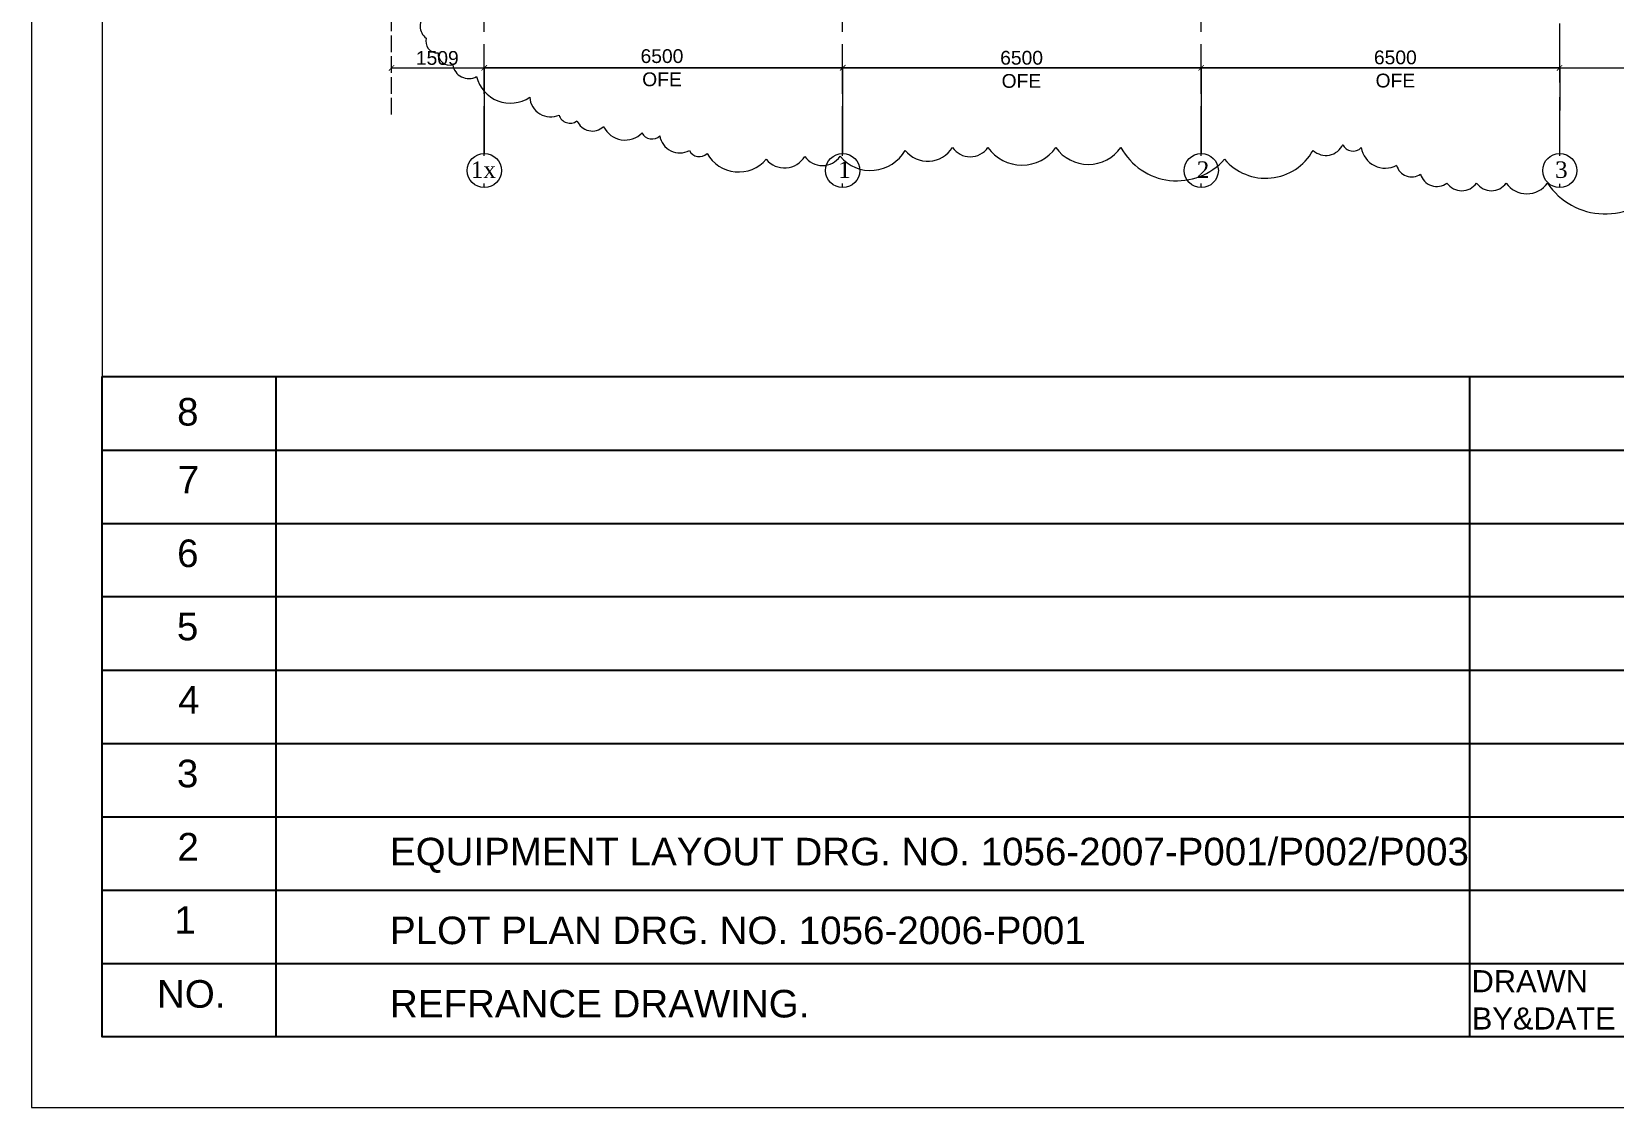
# Model space of a CAD drawing. Header units: inches. Extents: x 2602 to 127694, y 109 to 91908.
# Drawn here: x 2602 to 31301, y 109 to 19607 of the extents above; entities that cross this region are included whole.
import ezdxf

# ---------------------------------------------------------------- set-up
doc = ezdxf.new("R2010")
doc.units = ezdxf.units.IN
doc.header["$MEASUREMENT"] = 0
doc.linetypes.add('PDF_IMPORT', pattern=[1, 0.8, -0.2])
doc.layers.add('PDF_Geometry', color=7, linetype='Continuous')
doc.layers.add('PDF_Solid Fills', color=7, linetype='Continuous', true_color=0x724639)
doc.layers.add('PDF_Text', color=230, linetype='Continuous', true_color=0xff007f)
doc.styles.add('PDF Arial', font='arial.ttf')
doc.styles.add('PDF Times New Roman', font='times.ttf')

msp = doc.modelspace()

# ---------------------------------------------------------------- hatches: boundary and pattern name
at = {"layer": 'PDF_Solid Fills', "true_color": 0x00b8b8, "transparency": 33554559}
for points in [[(9182, 18996), (9172, 19006), (9074, 18905), (9084, 18895)], [(10852, 19006), (10753, 18908), (10755, 18906), (10753, 18905), (10763, 18895), (10865, 18996)], [(17353, 19006), (17255, 18908), (17256, 18906), (17255, 18905), (17265, 18895), (17363, 18996)], [(23854, 19006), (23753, 18905), (23763, 18895), (23864, 18996)], [(30352, 19006), (30254, 18905), (30264, 18895), (30362, 18996)]]:
    msp.add_hatch(color=132, dxfattribs=at).paths.add_polyline_path(points)

# ---------------------------------------------------------------- linework, layer by layer
at = {"layer": 'PDF_Geometry', "lineweight": 0}
msp.add_lwpolyline([(2602, 109), (89044, 109), (104569, 109), (127694, 109), (127694, 91908), (104569, 91908), (2602, 91908)], close=True, dxfattribs=at)
for points in [[(104569, 90632), (3878, 90632), (3878, 13355)], [(9756, 19489), (9756, 19489)], [(9969, 19220), (9969, 19220)], [(10238, 19006), (10238, 19006)], [(10665, 18790), (10665, 18790)], [(11633, 18416), (11633, 18416)], [(12167, 18094), (12167, 18094)], [(12489, 17986), (12489, 17986)], [(12971, 17881), (12971, 17881)], [(13670, 17773), (13670, 17773)], [(13991, 17721), (13991, 17721)], [(26374, 17560), (26374, 17560)], [(14526, 17452), (14526, 17452)], [(14847, 17399), (14847, 17399)], [(15920, 17291), (15920, 17291)], [(16615, 17343), (16615, 17343)], [(17261, 17343), (17261, 17343)], [(18439, 17452), (18439, 17452)], [(19298, 17504), (19298, 17504)], [(19941, 17504), (19941, 17504)], [(21175, 17504), (21175, 17504)], [(22352, 17504), (22352, 17504)], [(24228, 17291), (24228, 17291)], [(25836, 17452), (25836, 17452)], [(26711, 17504), (26711, 17504)], [(27354, 17183), (27354, 17183)], [(27784, 17022), (27784, 17022)], [(28266, 16861), (28266, 16861)], [(28801, 16861), (28801, 16861)], [(29339, 16861), (29339, 16861)], [(30087, 16861), (30087, 16861)], [(89044, 1385), (5151, 1385)]]:
    msp.add_lwpolyline(points, dxfattribs=at)
at = {"layer": 'PDF_Geometry', "color": 30, "linetype": 'PDF_IMPORT', "lineweight": 0, "ltscale": 1125.093782, "true_color": 0xff7f00}
for points in [[(10809, 17356), (10809, 85751)], [(17307, 17356), (17307, 83868), (17307, 77377)], [(23808, 17356), (23808, 83868), (17307, 83868), (23808, 77216)]]:
    msp.add_lwpolyline(points, dxfattribs=at)
at = {"layer": 'PDF_Geometry', "color": 30, "linetype": 'PDF_IMPORT', "lineweight": 0, "ltscale": 1331.743661, "true_color": 0xff7f00}
msp.add_lwpolyline([(30310, 17356), (30310, 79643)], dxfattribs=at)
at = {"layer": 'PDF_Geometry', "linetype": 'PDF_IMPORT', "lineweight": 0, "ltscale": 377.218032}
msp.add_lwpolyline([(9126, 18104), (9126, 29923)], dxfattribs=at)
at = {"layer": 'PDF_Geometry', "lineweight": 0}
for points in [[(9756, 19917, 0.520543), (9758, 19490, 0.520572), (9971, 19223)], [(9973, 19221, 0.520573), (10238, 19007, 0.520567), (10670, 18792, 0.520538), (11633, 18417, 0.520572), (12170, 18095)], [(13669, 17774, 0.52057), (13992, 17721, 0.520568), (14529, 17453, 0.52057), (14849, 17400, 0.52057), (15922, 17293, 0.520537), (16620, 17346, 0.520543), (17261, 17347, 0.520571), (18441, 17455, 0.520571), (19297, 17508)], [(19300, 17507, 0.520543), (19943, 17507, 0.52054), (21176, 17507)], [(21174, 17506, 0.520541), (22354, 17507, 0.520571), (24231, 17293, 0.520571), (25837, 17453)], [(27353, 17183, 0.52057), (27784, 17024, 0.520568), (28266, 16862, 0.520544), (28801, 16862)]]:
    msp.add_lwpolyline(points, format="xyb", dxfattribs=at)
at = {"layer": 'PDF_Geometry', "color": 132, "lineweight": 0, "true_color": 0x00b8b8}
for points in [[(9130, 18951), (10809, 18951), (17307, 18951), (23808, 18951), (30310, 18951), (36309, 18951)], [(9130, 18951), (9130, 18951)], [(10809, 18951), (10809, 18951)], [(10809, 18951), (10809, 18951)], [(10809, 18951), (10809, 18951)], [(17307, 18951), (17307, 18951)], [(17307, 18951), (17307, 18951)], [(23808, 18951), (23808, 18951)], [(23808, 18951), (23808, 18951)], [(30310, 18951), (30310, 18951)], [(30310, 18951), (30310, 18951)]]:
    msp.add_lwpolyline(points, dxfattribs=at)
at = {"layer": 'PDF_Geometry', "color": 30, "lineweight": 0, "true_color": 0xff7f00}
for points in [[(10809, 18951), (10809, 18951), (10809, 18951)], [(17307, 18951), (17307, 18951), (17307, 18951)], [(23808, 18951), (23808, 18951), (23808, 18951)], [(30310, 18951), (30310, 18951), (30310, 18951)]]:
    msp.add_lwpolyline(points, close=True, dxfattribs=at)
for points in [[(10809, 18951), (10809, 17399)], [(17307, 18951), (17307, 17399)], [(23808, 18951), (23808, 17399)], [(30310, 18951), (30306, 17399), (30310, 17399)], [(10809, 16779), (10809, 16855)], [(17307, 16779), (17307, 16855)], [(23808, 16779), (23808, 16855)], [(30310, 16779), (30310, 16851)]]:
    msp.add_lwpolyline(points, dxfattribs=at)
at = {"layer": 'PDF_Geometry', "color": 230, "lineweight": 0, "true_color": 0xff007f}
msp.add_lwpolyline([(30310, 18951), (23808, 18951), (17307, 18951), (10809, 18951)], dxfattribs=at)
at = {"layer": 'PDF_Geometry', "lineweight": 25}
msp.add_lwpolyline([(3878, 13355), (126418, 13355), (126418, 1385), (3878, 1385)], close=True, dxfattribs=at)
for points in [[(7027, 13355), (7027, 1385)], [(28673, 13355), (28673, 1379)], [(3878, 12023), (126418, 12023)], [(3878, 10694), (99692, 10694)], [(3878, 9366), (99692, 9366)], [(3878, 8034), (113055, 8034)], [(3878, 6706), (99692, 6706)], [(3878, 5374), (126418, 5374), (106734, 5374)], [(3878, 4046), (126418, 4046)], [(3878, 2714), (99692, 2714)]]:
    msp.add_lwpolyline(points, dxfattribs=at)
at = {"layer": 'PDF_Geometry', "linetype": 'PDF_IMPORT', "lineweight": 25}
msp.add_lwpolyline([(3878, 2714), (3878, 12023)], dxfattribs=at)
at = {"layer": 'PDF_Geometry', "color": 30, "lineweight": 0, "true_color": 0xff7f00}
for centre in [(10811, 17089), (17309, 17089), (23810, 17089), (30311, 17089)]:
    msp.add_circle(centre, 310, dxfattribs=at)
at = {"layer": 'PDF_Geometry', "lineweight": 0}
for centre, radius, start, end in [((12366, 18155), 208, 196.584, 306.5844), ((12769, 18106), 300, 202.4837, 312.4843), ((13360, 18073), 431, 206.263, 316.2636), ((26070, 17696), 333, 226.2971, 336.2969), ((26562, 17650), 208, 205.7305, 315.7302), ((27146, 17571), 438, 188.4594, 298.4601), ((29071, 17050), 326, 215.0021, 324.9979), ((29714, 17125), 458, 215.0024, 324.9976), ((31128, 17548), 1245, 213.4918, 323.4925)]:
    msp.add_arc(centre, radius, start, end, dxfattribs=at)

# ---------------------------------------------------------------- texts
at = {"layer": 'PDF_Text', "color": 132, "true_color": 0x00b8b8, "char_height": 250, "attachment_point": 7, "style": 'PDF Arial'}
for s, insert in [('1509', (9569, 19002)), ('6500', (13643, 19035)), ('6500', (20164, 19005)), ('6500', (26941, 19012)), ('OFE', (13673, 18615)), ('OFE', (20190, 18585)), ('OFE', (26971, 18592))]:
    msp.add_mtext(s, dxfattribs=dict(at, insert=insert))
at = {"layer": 'PDF_Text', "color": 30, "true_color": 0xff7f00, "char_height": 300, "attachment_point": 7, "style": 'PDF Times New Roman'}
for s, insert in [('1x', (10566, 16956)), ('1', (17228, 16956)), ('2', (23729, 16956)), ('3', (30227, 16951))]:
    msp.add_mtext(s, dxfattribs=dict(at, insert=insert))
at = {"layer": 'PDF_Text', "color": 7, "attachment_point": 7, "style": 'PDF Arial'}
for s, insert, char_height in [('8', (5240, 12460), 500), ('7', (5253, 11236), 500), ('6', (5240, 9895), 500), ('5', (5236, 8567), 500), ('4', (5259, 7244), 500), ('3', (5236, 5903), 500), ('2', (5246, 4583), 500), ('EQUIPMENT LAYOUT DRG. NO. 1056-2007-P001/P002/P003', (9100, 4358), 499.99), ('1', (5190, 3255), 500), ('PLOT PLAN DRG. NO. 1056-2006-P001', (9100, 3060), 499.99), ('DRAWN', (28712, 2196), 400), ('NO.', (4875, 1908), 500), ('REFRANCE DRAWING.', (9100, 1731), 499.99), ('BY&DATE', (28716, 1514), 400)]:
    msp.add_mtext(s, dxfattribs=dict(at, insert=insert, char_height=char_height))

doc.saveas('drawing.dxf')
